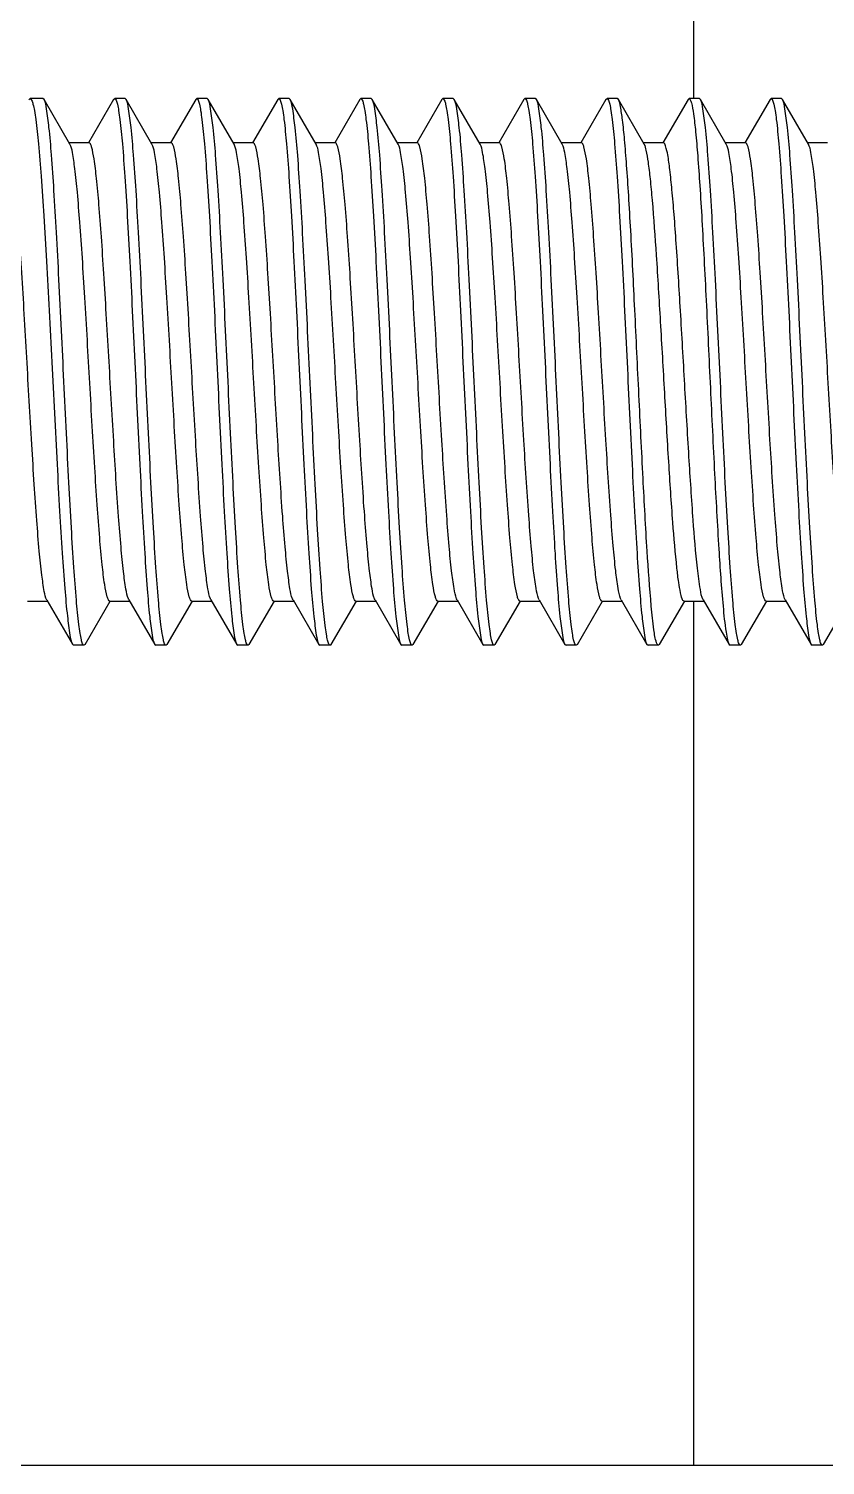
# Model space of a CAD drawing. Extents: x 1382187 to 1725648, y 860327 to 1571294.
# Drawn here: x 1509470.2 to 1509599.8, y 1228058.5 to 1228292.4 of the extents above; entities that cross this region are included whole.
import ezdxf

# ---------------------------------------------------------------- set-up
doc = ezdxf.new("R2010")
doc.units = 0
doc.header["$LTSCALE"] = 1000
doc.header["$MEASUREMENT"] = 0

msp = doc.modelspace()

# ---------------------------------------------------------------- linework, layer by layer
at = {"linetype": 'Continuous'}
for p, q in [((1509578.39, 1228280.99), (1509578.39, 1228414.45)), ((1509470.2, 1228280.8), (1509470.41, 1228280.99)), ((1509472.51, 1228280.99), (1509470.41, 1228280.99)), ((1509472.51, 1228280.99), (1509470.41, 1228280.99)), ((1509470.41, 1228280.99), (1509470.44, 1228280.98)), ((1509472.68, 1228280.84), (1509472.51, 1228280.99)), ((1509476.89, 1228273.6), (1509472.68, 1228280.84)), ((1509484.01, 1228280.84), (1509479.92, 1228273.78)), ((1509484.01, 1228280.84), (1509484.18, 1228280.99)), ((1509485.86, 1228280.99), (1509484.18, 1228280.99)), ((1509485.86, 1228280.99), (1509484.18, 1228280.99)), ((1509484.18, 1228280.99), (1509484.21, 1228280.98)), ((1509486.03, 1228280.84), (1509485.86, 1228280.99)), ((1509490.24, 1228273.6), (1509486.03, 1228280.84)), ((1509497.35, 1228280.84), (1509493.26, 1228273.78)), ((1509497.35, 1228280.84), (1509497.53, 1228280.99)), ((1509499.2, 1228280.99), (1509497.53, 1228280.99)), ((1509499.2, 1228280.99), (1509497.53, 1228280.99)), ((1509497.53, 1228280.99), (1509497.55, 1228280.98)), ((1509499.38, 1228280.84), (1509499.2, 1228280.99)), ((1509503.59, 1228273.6), (1509499.38, 1228280.84)), ((1509510.7, 1228280.84), (1509506.61, 1228273.78)), ((1509510.7, 1228280.84), (1509510.88, 1228280.99)), ((1509512.55, 1228280.99), (1509510.88, 1228280.99)), ((1509512.55, 1228280.99), (1509510.88, 1228280.99)), ((1509510.88, 1228280.99), (1509510.9, 1228280.98)), ((1509512.72, 1228280.84), (1509512.55, 1228280.99)), ((1509516.93, 1228273.6), (1509512.72, 1228280.84)), ((1509524.05, 1228280.84), (1509519.96, 1228273.78)), ((1509524.05, 1228280.84), (1509524.22, 1228280.99)), ((1509525.89, 1228280.99), (1509524.22, 1228280.99)), ((1509525.89, 1228280.99), (1509524.22, 1228280.99)), ((1509524.22, 1228280.99), (1509524.25, 1228280.98)), ((1509526.07, 1228280.84), (1509525.89, 1228280.99)), ((1509530.28, 1228273.6), (1509526.07, 1228280.84)), ((1509537.39, 1228280.84), (1509533.3, 1228273.78)), ((1509537.39, 1228280.84), (1509537.57, 1228280.99)), ((1509539.24, 1228280.99), (1509537.57, 1228280.99)), ((1509539.24, 1228280.99), (1509537.57, 1228280.99)), ((1509537.57, 1228280.99), (1509537.59, 1228280.98)), ((1509539.41, 1228280.84), (1509539.24, 1228280.99)), ((1509543.63, 1228273.6), (1509539.41, 1228280.84)), ((1509550.74, 1228280.84), (1509546.65, 1228273.78)), ((1509550.74, 1228280.84), (1509550.91, 1228280.99)), ((1509552.59, 1228280.99), (1509550.91, 1228280.99)), ((1509552.59, 1228280.99), (1509550.91, 1228280.99)), ((1509550.91, 1228280.99), (1509550.94, 1228280.98)), ((1509552.76, 1228280.84), (1509552.59, 1228280.99)), ((1509556.97, 1228273.6), (1509552.76, 1228280.84)), ((1509564.09, 1228280.84), (1509560, 1228273.78)), ((1509564.09, 1228280.84), (1509564.26, 1228280.99)), ((1509565.93, 1228280.99), (1509564.26, 1228280.99)), ((1509565.93, 1228280.99), (1509564.26, 1228280.99)), ((1509564.26, 1228280.99), (1509564.29, 1228280.98)), ((1509566.11, 1228280.84), (1509565.93, 1228280.99)), ((1509570.32, 1228273.6), (1509566.11, 1228280.84)), ((1509577.43, 1228280.84), (1509573.34, 1228273.78)), ((1509577.43, 1228280.84), (1509577.61, 1228280.99)), ((1509579.28, 1228280.99), (1509577.61, 1228280.99)), ((1509579.28, 1228280.99), (1509577.61, 1228280.99)), ((1509577.61, 1228280.99), (1509577.63, 1228280.98)), ((1509579.45, 1228280.84), (1509579.28, 1228280.99)), ((1509583.66, 1228273.6), (1509579.45, 1228280.84)), ((1509590.78, 1228280.84), (1509586.69, 1228273.78)), ((1509590.78, 1228280.84), (1509590.95, 1228280.99)), ((1509592.63, 1228280.99), (1509590.95, 1228280.99)), ((1509592.63, 1228280.99), (1509590.95, 1228280.99)), ((1509590.95, 1228280.99), (1509590.98, 1228280.98)), ((1509592.8, 1228280.84), (1509592.63, 1228280.99)), ((1509597.01, 1228273.6), (1509592.8, 1228280.84)), ((1509480.02, 1228273.78), (1509476.79, 1228273.78)), ((1509493.37, 1228273.78), (1509490.14, 1228273.78)), ((1509506.72, 1228273.78), (1509503.48, 1228273.78)), ((1509520.06, 1228273.78), (1509516.83, 1228273.78)), ((1509533.41, 1228273.78), (1509530.18, 1228273.78)), ((1509546.75, 1228273.78), (1509543.52, 1228273.78)), ((1509560.1, 1228273.78), (1509556.87, 1228273.78)), ((1509573.45, 1228273.78), (1509570.21, 1228273.78)), ((1509586.79, 1228273.78), (1509583.56, 1228273.78)), ((1509600.14, 1228273.78), (1509596.91, 1228273.78)), ((1509470.01, 1228199.2), (1509473.24, 1228199.2)), ((1509473.14, 1228199.38), (1509477.32, 1228192.17)), ((1509479.36, 1228192.16), (1509483.46, 1228199.22)), ((1509483.36, 1228199.22), (1509486.59, 1228199.22)), ((1509486.49, 1228199.4), (1509486.41, 1228199.57)), ((1509486.49, 1228199.4), (1509490.68, 1228192.16)), ((1509492.7, 1228192.16), (1509496.81, 1228199.22)), ((1509496.71, 1228199.22), (1509499.94, 1228199.22)), ((1509499.83, 1228199.4), (1509499.75, 1228199.58)), ((1509499.83, 1228199.4), (1509504.03, 1228192.16)), ((1509506.05, 1228192.16), (1509510.16, 1228199.22)), ((1509510.05, 1228199.22), (1509513.28, 1228199.22)), ((1509513.18, 1228199.4), (1509513.09, 1228199.58)), ((1509513.18, 1228199.4), (1509517.37, 1228192.16)), ((1509519.4, 1228192.16), (1509523.5, 1228199.22)), ((1509523.4, 1228199.22), (1509526.63, 1228199.22)), ((1509526.53, 1228199.4), (1509526.43, 1228199.59)), ((1509526.53, 1228199.4), (1509530.72, 1228192.16)), ((1509532.74, 1228192.16), (1509536.85, 1228199.22)), ((1509536.74, 1228199.22), (1509539.98, 1228199.22)), ((1509539.87, 1228199.4), (1509539.78, 1228199.6)), ((1509539.87, 1228199.4), (1509544.07, 1228192.16)), ((1509546.09, 1228192.16), (1509550.19, 1228199.22)), ((1509550.09, 1228199.22), (1509553.32, 1228199.22)), ((1509553.22, 1228199.4), (1509553.12, 1228199.61)), ((1509553.22, 1228199.4), (1509557.41, 1228192.16)), ((1509559.43, 1228192.16), (1509563.54, 1228199.22)), ((1509563.44, 1228199.22), (1509566.67, 1228199.22)), ((1509566.56, 1228199.4), (1509566.46, 1228199.62)), ((1509566.56, 1228199.4), (1509570.76, 1228192.16)), ((1509572.78, 1228192.16), (1509576.89, 1228199.22)), ((1509576.78, 1228199.22), (1509580.02, 1228199.22)), ((1509578.39, 1228058.55), (1509578.39, 1228199.22)), ((1509579.91, 1228199.4), (1509584.11, 1228192.16)), ((1509586.13, 1228192.16), (1509590.23, 1228199.22)), ((1509590.13, 1228199.22), (1509593.36, 1228199.22)), ((1509593.26, 1228199.4), (1509593.15, 1228199.64)), ((1509593.26, 1228199.4), (1509597.45, 1228192.16)), ((1509599.47, 1228192.16), (1509603.58, 1228199.22)), ((1509477.32, 1228192.17), (1509477.5, 1228192.01)), ((1509479.18, 1228192.01), (1509477.5, 1228192.01)), ((1509479.18, 1228192.01), (1509477.5, 1228192.01)), ((1509479.18, 1228192.01), (1509479.16, 1228192.01)), ((1509479.36, 1228192.16), (1509479.18, 1228192.01)), ((1509490.68, 1228192.16), (1509490.86, 1228192.01)), ((1509492.53, 1228192.01), (1509490.86, 1228192.01)), ((1509492.53, 1228192.01), (1509490.86, 1228192.01)), ((1509492.53, 1228192.01), (1509492.5, 1228192.01)), ((1509492.7, 1228192.16), (1509492.53, 1228192.01)), ((1509504.03, 1228192.16), (1509504.2, 1228192.01)), ((1509505.87, 1228192.01), (1509504.2, 1228192.01)), ((1509505.87, 1228192.01), (1509504.2, 1228192.01)), ((1509505.87, 1228192.01), (1509505.85, 1228192.01)), ((1509506.05, 1228192.16), (1509505.87, 1228192.01)), ((1509517.37, 1228192.16), (1509517.55, 1228192.01)), ((1509519.22, 1228192.01), (1509517.55, 1228192.01)), ((1509519.22, 1228192.01), (1509517.55, 1228192.01)), ((1509519.4, 1228192.16), (1509519.34, 1228192.08)), ((1509530.72, 1228192.16), (1509530.9, 1228192.01)), ((1509532.57, 1228192.01), (1509530.9, 1228192.01)), ((1509532.57, 1228192.01), (1509530.9, 1228192.01)), ((1509532.57, 1228192.01), (1509532.54, 1228192.01)), ((1509532.74, 1228192.16), (1509532.57, 1228192.01)), ((1509544.07, 1228192.16), (1509544.24, 1228192.01)), ((1509545.91, 1228192.01), (1509544.24, 1228192.01)), ((1509545.91, 1228192.01), (1509544.24, 1228192.01)), ((1509545.91, 1228192.01), (1509545.89, 1228192.01)), ((1509546.09, 1228192.16), (1509545.91, 1228192.01)), ((1509557.41, 1228192.16), (1509557.59, 1228192.01)), ((1509559.26, 1228192.01), (1509557.59, 1228192.01)), ((1509559.26, 1228192.01), (1509557.59, 1228192.01)), ((1509559.26, 1228192.01), (1509559.24, 1228192.01)), ((1509559.43, 1228192.16), (1509559.26, 1228192.01)), ((1509570.76, 1228192.16), (1509570.93, 1228192.01)), ((1509572.61, 1228192.01), (1509570.93, 1228192.01)), ((1509572.61, 1228192.01), (1509570.93, 1228192.01)), ((1509572.78, 1228192.16), (1509572.61, 1228192.01)), ((1509584.11, 1228192.16), (1509584.28, 1228192.01)), ((1509585.95, 1228192.01), (1509584.28, 1228192.01)), ((1509585.95, 1228192.01), (1509584.28, 1228192.01)), ((1509585.95, 1228192.01), (1509585.93, 1228192.01)), ((1509586.13, 1228192.16), (1509585.95, 1228192.01)), ((1509597.45, 1228192.16), (1509597.63, 1228192.01)), ((1509599.3, 1228192.01), (1509597.63, 1228192.01)), ((1509599.3, 1228192.01), (1509597.63, 1228192.01)), ((1509599.3, 1228192.01), (1509599.27, 1228192.01)), ((1509599.47, 1228192.16), (1509599.3, 1228192.01)), ((1506264.95, 1228058.55), (1509620.75, 1228058.55))]:
    msp.add_line(p, q, dxfattribs=at)
for points, knots in [([(1509470.44, 1228280.98), (1509470.55, 1228280.96), (1509470.74, 1228280.61), (1509470.93, 1228279.98), (1509471.14, 1228278.91), (1509471.46, 1228276.78), (1509471.83, 1228273.2), (1509472.25, 1228267.97), (1509472.68, 1228261.59), (1509473.1, 1228254.31), (1509473.53, 1228246.38), (1509474.09, 1228235.37), (1509474.63, 1228224.48), (1509475.2, 1228214.1), (1509475.61, 1228207.35), (1509476.03, 1228201.66), (1509476.39, 1228197.19), (1509476.83, 1228194.2), (1509477.05, 1228192.62), (1509477.32, 1228192.17)], [0, 0, 0, 0, 0.003757, 0.011459, 0.023431, 0.039645, 0.084295, 0.143914, 0.216389, 0.299127, 0.389148, 0.483213, 0.6699, 0.755792, 0.832518, 0.897325, 0.947898, 0.982465, 1, 1, 1, 1]), ([(1509479.16, 1228192.01), (1509479.05, 1228192.04), (1509478.89, 1228192.4), (1509478.72, 1228193.02), (1509478.52, 1228194.09), (1509478.23, 1228196.23), (1509477.89, 1228199.8), (1509477.5, 1228205.05), (1509477.11, 1228211.43), (1509476.71, 1228218.72), (1509476.32, 1228226.65), (1509475.79, 1228237.68), (1509475.27, 1228248.57), (1509474.73, 1228258.95), (1509474.34, 1228265.7), (1509473.94, 1228271.39), (1509473.58, 1228275.84), (1509473.16, 1228278.82), (1509472.94, 1228280.39), (1509472.68, 1228280.84)], [0, 0, 0, 0, 0.003606, 0.011247, 0.023193, 0.039402, 0.084085, 0.143775, 0.216346, 0.299193, 0.389328, 0.483499, 0.670339, 0.756262, 0.83298, 0.897737, 0.948216, 0.982646, 1, 1, 1, 1]), ([(1509484.21, 1228280.98), (1509484.31, 1228280.96), (1509484.48, 1228280.6), (1509484.65, 1228279.98), (1509484.85, 1228278.91), (1509485.14, 1228276.77), (1509485.48, 1228273.19), (1509485.86, 1228267.95), (1509486.26, 1228261.57), (1509486.65, 1228254.28), (1509487.05, 1228246.35), (1509487.58, 1228235.33), (1509488.09, 1228224.43), (1509488.64, 1228214.06), (1509489.03, 1228207.3), (1509489.43, 1228201.62), (1509489.78, 1228197.16), (1509490.2, 1228194.19), (1509490.42, 1228192.61), (1509490.68, 1228192.16)], [0, 0, 0, 0, 0.003609, 0.011254, 0.023202, 0.039414, 0.084098, 0.143785, 0.216347, 0.299182, 0.389307, 0.483468, 0.670283, 0.756201, 0.832921, 0.897684, 0.948173, 0.982621, 1, 1, 1, 1]), ([(1509492.5, 1228192.01), (1509492.4, 1228192.04), (1509492.23, 1228192.4), (1509492.06, 1228193.02), (1509491.87, 1228194.09), (1509491.58, 1228196.23), (1509491.24, 1228199.81), (1509490.85, 1228205.05), (1509490.46, 1228211.43), (1509490.06, 1228218.72), (1509489.66, 1228226.65), (1509489.13, 1228237.68), (1509488.62, 1228248.57), (1509488.07, 1228258.95), (1509487.68, 1228265.7), (1509487.28, 1228271.39), (1509486.93, 1228275.84), (1509486.51, 1228278.82), (1509486.29, 1228280.39), (1509486.03, 1228280.84)], [0, 0, 0, 0, 0.003606, 0.011248, 0.023196, 0.039406, 0.08409, 0.14378, 0.216353, 0.299202, 0.389339, 0.483509, 0.670349, 0.756274, 0.832992, 0.897745, 0.94822, 0.982647, 1, 1, 1, 1]), ([(1509497.55, 1228280.98), (1509497.66, 1228280.96), (1509497.82, 1228280.6), (1509498, 1228279.98), (1509498.19, 1228278.91), (1509498.48, 1228276.77), (1509498.82, 1228273.19), (1509499.21, 1228267.95), (1509499.6, 1228261.57), (1509500, 1228254.28), (1509500.4, 1228246.35), (1509500.92, 1228235.33), (1509501.44, 1228224.43), (1509501.98, 1228214.06), (1509502.37, 1228207.3), (1509502.77, 1228201.62), (1509503.13, 1228197.16), (1509503.55, 1228194.19), (1509503.77, 1228192.61), (1509504.03, 1228192.16)], [0, 0, 0, 0, 0.00361, 0.011255, 0.023203, 0.039413, 0.084095, 0.143779, 0.21634, 0.299177, 0.389304, 0.483466, 0.67028, 0.7562, 0.832922, 0.897683, 0.948172, 0.982621, 1, 1, 1, 1]), ([(1509505.85, 1228192.01), (1509505.75, 1228192.04), (1509505.58, 1228192.4), (1509505.41, 1228193.02), (1509505.21, 1228194.09), (1509504.92, 1228196.23), (1509504.58, 1228199.81), (1509504.19, 1228205.05), (1509503.8, 1228211.43), (1509503.41, 1228218.72), (1509503.01, 1228226.66), (1509502.48, 1228237.68), (1509501.97, 1228248.57), (1509501.42, 1228258.95), (1509501.03, 1228265.7), (1509500.63, 1228271.39), (1509500.28, 1228275.84), (1509499.85, 1228278.82), (1509499.64, 1228280.39), (1509499.38, 1228280.84)], [0, 0, 0, 0, 0.003608, 0.011252, 0.023201, 0.039413, 0.084102, 0.143795, 0.216368, 0.299214, 0.389348, 0.483518, 0.670348, 0.756266, 0.832983, 0.897738, 0.948215, 0.982646, 1, 1, 1, 1]), ([(1509510.9, 1228280.98), (1509511.01, 1228280.96), (1509511.17, 1228280.6), (1509511.34, 1228279.98), (1509511.54, 1228278.9), (1509511.83, 1228276.77), (1509512.17, 1228273.19), (1509512.56, 1228267.95), (1509512.95, 1228261.56), (1509513.35, 1228254.28), (1509513.74, 1228246.34), (1509514.27, 1228235.33), (1509514.79, 1228224.43), (1509515.33, 1228214.06), (1509515.72, 1228207.3), (1509516.12, 1228201.62), (1509516.47, 1228197.16), (1509516.9, 1228194.19), (1509517.12, 1228192.61), (1509517.37, 1228192.16)], [0, 0, 0, 0, 0.003613, 0.011263, 0.023216, 0.039432, 0.084123, 0.143814, 0.216379, 0.299214, 0.389334, 0.48349, 0.670297, 0.756209, 0.832924, 0.897683, 0.948172, 0.982621, 1, 1, 1, 1]), ([(1509519.22, 1228192.01), (1509519.13, 1228192.01), (1509518.93, 1228192.35), (1509518.78, 1228192.93), (1509518.58, 1228193.96), (1509518.29, 1228196.05), (1509517.95, 1228199.59), (1509517.56, 1228204.79), (1509517.16, 1228211.15), (1509516.77, 1228218.44), (1509516.37, 1228226.38), (1509515.97, 1228234.69), (1509515.57, 1228243.07), (1509515.17, 1228251.21), (1509514.77, 1228258.81), (1509514.38, 1228265.6), (1509513.98, 1228271.33), (1509513.63, 1228275.81), (1509513.2, 1228278.8), (1509512.98, 1228280.39), (1509512.72, 1228280.84)], [0, 0, 0, 0, 0.00322, 0.0104, 0.021911, 0.037724, 0.081755, 0.140992, 0.213311, 0.2961, 0.386351, 0.480779, 0.575948, 0.668406, 0.754791, 0.831959, 0.897113, 0.947909, 0.982553, 1, 1, 1, 1]), ([(1509524.25, 1228280.98), (1509524.35, 1228280.96), (1509524.52, 1228280.6), (1509524.69, 1228279.98), (1509524.88, 1228278.9), (1509525.17, 1228276.77), (1509525.52, 1228273.19), (1509525.9, 1228267.95), (1509526.3, 1228261.57), (1509526.69, 1228254.28), (1509527.09, 1228246.35), (1509527.62, 1228235.33), (1509528.13, 1228224.43), (1509528.68, 1228214.06), (1509529.07, 1228207.3), (1509529.47, 1228201.62), (1509529.82, 1228197.16), (1509530.24, 1228194.19), (1509530.46, 1228192.61), (1509530.72, 1228192.16)], [0, 0, 0, 0, 0.003611, 0.011258, 0.023208, 0.03942, 0.084105, 0.14379, 0.216353, 0.299191, 0.389315, 0.483472, 0.67029, 0.756211, 0.83293, 0.897689, 0.948176, 0.982622, 1, 1, 1, 1]), ([(1509532.54, 1228192.01), (1509532.44, 1228192.04), (1509532.27, 1228192.4), (1509532.1, 1228193.02), (1509531.91, 1228194.09), (1509531.62, 1228196.22), (1509531.27, 1228199.8), (1509530.89, 1228205.05), (1509530.49, 1228211.43), (1509530.1, 1228218.72), (1509529.7, 1228226.65), (1509529.17, 1228237.68), (1509528.66, 1228248.57), (1509528.11, 1228258.95), (1509527.72, 1228265.7), (1509527.32, 1228271.39), (1509526.97, 1228275.84), (1509526.55, 1228278.82), (1509526.33, 1228280.39), (1509526.07, 1228280.84)], [0, 0, 0, 0, 0.003604, 0.011244, 0.023189, 0.039398, 0.084082, 0.143773, 0.216343, 0.29919, 0.389329, 0.483504, 0.67034, 0.756264, 0.832985, 0.897741, 0.948217, 0.982646, 1, 1, 1, 1]), ([(1509537.59, 1228280.98), (1509537.7, 1228280.96), (1509537.86, 1228280.6), (1509538.04, 1228279.98), (1509538.23, 1228278.9), (1509538.52, 1228276.77), (1509538.86, 1228273.19), (1509539.25, 1228267.95), (1509539.64, 1228261.57), (1509540.04, 1228254.28), (1509540.43, 1228246.35), (1509540.96, 1228235.33), (1509541.48, 1228224.43), (1509542.02, 1228214.06), (1509542.41, 1228207.3), (1509542.81, 1228201.62), (1509543.17, 1228197.16), (1509543.59, 1228194.19), (1509543.81, 1228192.61), (1509544.07, 1228192.16)], [0, 0, 0, 0, 0.003611, 0.011257, 0.023207, 0.039418, 0.084101, 0.143787, 0.21635, 0.299186, 0.389306, 0.483464, 0.670281, 0.756199, 0.832917, 0.89768, 0.948171, 0.982621, 1, 1, 1, 1]), ([(1509545.89, 1228192.01), (1509545.78, 1228192.04), (1509545.62, 1228192.4), (1509545.45, 1228193.02), (1509545.25, 1228194.09), (1509544.96, 1228196.23), (1509544.62, 1228199.8), (1509544.23, 1228205.05), (1509543.84, 1228211.43), (1509543.44, 1228218.72), (1509543.05, 1228226.65), (1509542.52, 1228237.68), (1509542, 1228248.57), (1509541.46, 1228258.95), (1509541.07, 1228265.7), (1509540.67, 1228271.39), (1509540.32, 1228275.84), (1509539.89, 1228278.82), (1509539.67, 1228280.39), (1509539.41, 1228280.84)], [0, 0, 0, 0, 0.003605, 0.011246, 0.023191, 0.0394, 0.084084, 0.143776, 0.216347, 0.299194, 0.38933, 0.483503, 0.670342, 0.756264, 0.832983, 0.89774, 0.948218, 0.982647, 1, 1, 1, 1]), ([(1509550.94, 1228280.98), (1509551.04, 1228280.96), (1509551.21, 1228280.6), (1509551.38, 1228279.98), (1509551.58, 1228278.91), (1509551.87, 1228276.77), (1509552.21, 1228273.19), (1509552.6, 1228267.95), (1509552.99, 1228261.57), (1509553.38, 1228254.28), (1509553.78, 1228246.35), (1509554.31, 1228235.33), (1509554.82, 1228224.43), (1509555.37, 1228214.06), (1509555.76, 1228207.3), (1509556.16, 1228201.62), (1509556.51, 1228197.16), (1509556.94, 1228194.19), (1509557.15, 1228192.61), (1509557.41, 1228192.16)], [0, 0, 0, 0, 0.00361, 0.011256, 0.023205, 0.039417, 0.084101, 0.143788, 0.216352, 0.299186, 0.389308, 0.483468, 0.670285, 0.756201, 0.83292, 0.897682, 0.948173, 0.982622, 1, 1, 1, 1]), ([(1509559.24, 1228192.01), (1509559.13, 1228192.04), (1509558.96, 1228192.4), (1509558.79, 1228193.02), (1509558.6, 1228194.09), (1509558.31, 1228196.23), (1509557.97, 1228199.8), (1509557.58, 1228205.05), (1509557.19, 1228211.43), (1509556.79, 1228218.72), (1509556.39, 1228226.65), (1509555.87, 1228237.68), (1509555.35, 1228248.57), (1509554.81, 1228258.95), (1509554.42, 1228265.7), (1509554.01, 1228271.39), (1509553.66, 1228275.84), (1509553.24, 1228278.82), (1509553.02, 1228280.39), (1509552.76, 1228280.84)], [0, 0, 0, 0, 0.003606, 0.011247, 0.023193, 0.039402, 0.084085, 0.143775, 0.216347, 0.299194, 0.389328, 0.483499, 0.670339, 0.756262, 0.83298, 0.897737, 0.948216, 0.982646, 1, 1, 1, 1]), ([(1509564.29, 1228280.98), (1509564.39, 1228280.96), (1509564.56, 1228280.6), (1509564.73, 1228279.98), (1509564.92, 1228278.91), (1509565.21, 1228276.77), (1509565.55, 1228273.19), (1509565.94, 1228267.95), (1509566.33, 1228261.57), (1509566.73, 1228254.28), (1509567.13, 1228246.35), (1509567.65, 1228235.33), (1509568.17, 1228224.43), (1509568.71, 1228214.06), (1509569.1, 1228207.3), (1509569.51, 1228201.62), (1509569.86, 1228197.16), (1509570.28, 1228194.19), (1509570.5, 1228192.61), (1509570.76, 1228192.16)], [0, 0, 0, 0, 0.003609, 0.011254, 0.023202, 0.039413, 0.084098, 0.143785, 0.216347, 0.299181, 0.389307, 0.483468, 0.670283, 0.7562, 0.832921, 0.897683, 0.948173, 0.982621, 1, 1, 1, 1]), ([(1509571.46, 1228198.38), (1509571.18, 1228201.36), (1509570.7, 1228208.3), (1509570.08, 1228219.75), (1509569.44, 1228232.84), (1509568.8, 1228246.29), (1509568.26, 1228257.13), (1509567.8, 1228264.98), (1509567.48, 1228269.91), (1509567.15, 1228274.01), (1509566.84, 1228277.21), (1509566.51, 1228279.36), (1509566.3, 1228280.5), (1509566.11, 1228280.84)], [0, 0, 0, 0, 0.108797, 0.252163, 0.416078, 0.584483, 0.740878, 0.809691, 0.869935, 0.920138, 0.959081, 0.985857, 1, 1, 1, 1]), ([(1509577.63, 1228280.98), (1509577.71, 1228280.96), (1509577.86, 1228280.71), (1509578.11, 1228279.92), (1509578.39, 1228278.14), (1509578.71, 1228275.28), (1509579.04, 1228271.37), (1509579.38, 1228266.57), (1509579.71, 1228260.98), (1509580.05, 1228254.75), (1509580.51, 1228245.65), (1509581.06, 1228233.98), (1509581.71, 1228220.48), (1509582.36, 1228208.64), (1509582.84, 1228201.46), (1509583.13, 1228198.38)], [0, 0, 0, 0, 0.003066, 0.009179, 0.031386, 0.066684, 0.114239, 0.172843, 0.240983, 0.316896, 0.398604, 0.570787, 0.739704, 0.887881, 1, 1, 1, 1]), ([(1509585.93, 1228192.01), (1509585.82, 1228192.04), (1509585.66, 1228192.4), (1509585.49, 1228193.02), (1509585.29, 1228194.09), (1509585, 1228196.23), (1509584.66, 1228199.81), (1509584.27, 1228205.05), (1509583.88, 1228211.43), (1509583.48, 1228218.72), (1509583.09, 1228226.66), (1509582.56, 1228237.68), (1509582.04, 1228248.57), (1509581.5, 1228258.95), (1509581.11, 1228265.7), (1509580.71, 1228271.39), (1509580.35, 1228275.84), (1509579.93, 1228278.82), (1509579.71, 1228280.39), (1509579.45, 1228280.84)], [0, 0, 0, 0, 0.003608, 0.011253, 0.023202, 0.039415, 0.084106, 0.143801, 0.216374, 0.299221, 0.389354, 0.483524, 0.670354, 0.756271, 0.832987, 0.89774, 0.948216, 0.982646, 1, 1, 1, 1]), ([(1509590.98, 1228280.98), (1509591.08, 1228280.96), (1509591.25, 1228280.6), (1509591.42, 1228279.98), (1509591.62, 1228278.9), (1509591.91, 1228276.77), (1509592.25, 1228273.19), (1509592.63, 1228267.95), (1509593.03, 1228261.56), (1509593.42, 1228254.28), (1509593.82, 1228246.35), (1509594.35, 1228235.33), (1509594.86, 1228224.43), (1509595.41, 1228214.06), (1509595.8, 1228207.3), (1509596.2, 1228201.62), (1509596.55, 1228197.16), (1509596.97, 1228194.19), (1509597.19, 1228192.61), (1509597.45, 1228192.16)], [0, 0, 0, 0, 0.003613, 0.011262, 0.023215, 0.039429, 0.084119, 0.143808, 0.216372, 0.299207, 0.389327, 0.483483, 0.670291, 0.756204, 0.832921, 0.897681, 0.948171, 0.982621, 1, 1, 1, 1]), ([(1509599.27, 1228192.01), (1509599.17, 1228192.04), (1509599, 1228192.4), (1509598.83, 1228193.02), (1509598.64, 1228194.09), (1509598.35, 1228196.22), (1509598.01, 1228199.8), (1509597.62, 1228205.05), (1509597.22, 1228211.43), (1509596.83, 1228218.72), (1509596.43, 1228226.65), (1509595.9, 1228237.68), (1509595.39, 1228248.57), (1509594.84, 1228258.95), (1509594.45, 1228265.7), (1509594.05, 1228271.39), (1509593.7, 1228275.84), (1509593.28, 1228278.82), (1509593.06, 1228280.39), (1509592.8, 1228280.84)], [0, 0, 0, 0, 0.003604, 0.011244, 0.023189, 0.039397, 0.084077, 0.143765, 0.216335, 0.299184, 0.389325, 0.4835, 0.670337, 0.756263, 0.832984, 0.89774, 0.948216, 0.982646, 1, 1, 1, 1]), ([(1509473.14, 1228199.38), (1509472.9, 1228199.79), (1509472.65, 1228201.2), (1509472.24, 1228203.84), (1509471.87, 1228207.71), (1509471.47, 1228212.62), (1509471.08, 1228218.41), (1509470.53, 1228227.25), (1509470.01, 1228236.5), (1509469.48, 1228245.81), (1509469.09, 1228252.47), (1509468.69, 1228258.57), (1509468.3, 1228263.88), (1509467.91, 1228268.23), (1509467.55, 1228271.42), (1509467.2, 1228273.4), (1509466.94, 1228274.26), (1509466.74, 1228274.52), (1509466.65, 1228274.52)], [0, 0, 0, 0, 0.019043, 0.055063, 0.107001, 0.173025, 0.250754, 0.337372, 0.524516, 0.618282, 0.707667, 0.789473, 0.860794, 0.919118, 0.962435, 0.989361, 0.996538, 1, 1, 1, 1]), ([(1509483.36, 1228199.22), (1509483.27, 1228199.22), (1509483.08, 1228199.48), (1509482.81, 1228200.34), (1509482.46, 1228202.31), (1509482.09, 1228205.49), (1509481.7, 1228209.82), (1509481.31, 1228215.11), (1509480.92, 1228221.16), (1509480.52, 1228227.77), (1509479.99, 1228236.99), (1509479.48, 1228246.13), (1509478.94, 1228254.86), (1509478.54, 1228260.57), (1509478.15, 1228265.4), (1509477.78, 1228269.21), (1509477.38, 1228271.81), (1509477.13, 1228273.19), (1509476.89, 1228273.6)], [0, 0, 0, 0, 0.003515, 0.010772, 0.037949, 0.081609, 0.140308, 0.211978, 0.294061, 0.383612, 0.477415, 0.664253, 0.750571, 0.827952, 0.893624, 0.945254, 0.981055, 1, 1, 1, 1]), ([(1509486.41, 1228199.57), (1509486.19, 1228200.07), (1509485.93, 1228201.57), (1509485.54, 1228204.37), (1509485.17, 1228208.32), (1509484.61, 1228215.39), (1509483.97, 1228225.75), (1509483.35, 1228236.74), (1509482.82, 1228245.83), (1509482.43, 1228252.32), (1509482.04, 1228258.26), (1509481.66, 1228263.43), (1509481.27, 1228267.66), (1509480.91, 1228270.77), (1509480.56, 1228272.69), (1509480.3, 1228273.53), (1509480.11, 1228273.78), (1509480.02, 1228273.78)], [0, 0, 0, 0, 0.022063, 0.06049, 0.11412, 0.18113, 0.345581, 0.531057, 0.623641, 0.711784, 0.792398, 0.862665, 0.920141, 0.962854, 0.989435, 0.996539, 1, 1, 1, 1]), ([(1509496.71, 1228199.22), (1509496.62, 1228199.22), (1509496.42, 1228199.48), (1509496.16, 1228200.34), (1509495.8, 1228202.31), (1509495.44, 1228205.49), (1509495.05, 1228209.82), (1509494.66, 1228215.11), (1509494.26, 1228221.16), (1509493.87, 1228227.77), (1509493.34, 1228236.99), (1509492.82, 1228246.13), (1509492.28, 1228254.86), (1509491.89, 1228260.57), (1509491.49, 1228265.4), (1509491.13, 1228269.21), (1509490.73, 1228271.81), (1509490.48, 1228273.19), (1509490.24, 1228273.6)], [0, 0, 0, 0, 0.003515, 0.010772, 0.037949, 0.081609, 0.140308, 0.211978, 0.294061, 0.383612, 0.477415, 0.664253, 0.750571, 0.827952, 0.893624, 0.945254, 0.981055, 1, 1, 1, 1]), ([(1509499.75, 1228199.58), (1509499.54, 1228200.09), (1509499.27, 1228201.59), (1509498.88, 1228204.4), (1509498.51, 1228208.35), (1509497.96, 1228215.43), (1509497.31, 1228225.78), (1509496.69, 1228236.77), (1509496.17, 1228245.86), (1509495.78, 1228252.35), (1509495.39, 1228258.28), (1509495, 1228263.44), (1509494.62, 1228267.67), (1509494.26, 1228270.77), (1509493.91, 1228272.69), (1509493.65, 1228273.53), (1509493.46, 1228273.78), (1509493.37, 1228273.78)], [0, 0, 0, 0, 0.022202, 0.060746, 0.114464, 0.181532, 0.346016, 0.531431, 0.623962, 0.712042, 0.792591, 0.862796, 0.920218, 0.962889, 0.989444, 0.996541, 1, 1, 1, 1]), ([(1509510.05, 1228199.22), (1509509.96, 1228199.22), (1509509.77, 1228199.48), (1509509.51, 1228200.34), (1509509.15, 1228202.31), (1509508.79, 1228205.49), (1509508.4, 1228209.82), (1509508.01, 1228215.11), (1509507.61, 1228221.16), (1509507.21, 1228227.77), (1509506.69, 1228236.99), (1509506.17, 1228246.13), (1509505.63, 1228254.86), (1509505.24, 1228260.57), (1509504.84, 1228265.4), (1509504.48, 1228269.21), (1509504.07, 1228271.81), (1509503.82, 1228273.19), (1509503.59, 1228273.6)], [0, 0, 0, 0, 0.003515, 0.010772, 0.037949, 0.081609, 0.140308, 0.211978, 0.294061, 0.383612, 0.477415, 0.664253, 0.750571, 0.827952, 0.893624, 0.945254, 0.981055, 1, 1, 1, 1]), ([(1509513.09, 1228199.58), (1509512.88, 1228200.1), (1509512.61, 1228201.61), (1509512.23, 1228204.43), (1509511.86, 1228208.39), (1509511.3, 1228215.46), (1509510.66, 1228225.82), (1509510.04, 1228236.8), (1509509.51, 1228245.89), (1509509.12, 1228252.37), (1509508.73, 1228258.29), (1509508.35, 1228263.45), (1509507.96, 1228267.68), (1509507.6, 1228270.78), (1509507.25, 1228272.69), (1509506.99, 1228273.53), (1509506.8, 1228273.78), (1509506.72, 1228273.78)], [0, 0, 0, 0, 0.022341, 0.061001, 0.114807, 0.181934, 0.346451, 0.531804, 0.624281, 0.7123, 0.792784, 0.862927, 0.920295, 0.962925, 0.989453, 0.996544, 1, 1, 1, 1]), ([(1509523.4, 1228199.22), (1509523.31, 1228199.22), (1509523.12, 1228199.48), (1509522.85, 1228200.34), (1509522.5, 1228202.31), (1509522.13, 1228205.49), (1509521.74, 1228209.83), (1509521.35, 1228215.11), (1509520.96, 1228221.16), (1509520.56, 1228227.77), (1509520.03, 1228236.99), (1509519.52, 1228246.13), (1509518.97, 1228254.86), (1509518.58, 1228260.57), (1509518.19, 1228265.4), (1509517.82, 1228269.22), (1509517.42, 1228271.81), (1509517.17, 1228273.19), (1509516.93, 1228273.6)], [0, 0, 0, 0, 0.003517, 0.010775, 0.037956, 0.081619, 0.140319, 0.211991, 0.294074, 0.383625, 0.477427, 0.664262, 0.750578, 0.827956, 0.893627, 0.945255, 0.981055, 1, 1, 1, 1]), ([(1509526.43, 1228199.59), (1509526.22, 1228200.11), (1509525.95, 1228201.63), (1509525.57, 1228204.46), (1509525.2, 1228208.42), (1509524.64, 1228215.5), (1509524, 1228225.85), (1509523.38, 1228236.84), (1509522.86, 1228245.92), (1509522.47, 1228252.39), (1509522.08, 1228258.31), (1509521.69, 1228263.46), (1509521.31, 1228267.68), (1509520.95, 1228270.78), (1509520.6, 1228272.69), (1509520.34, 1228273.53), (1509520.15, 1228273.78), (1509520.06, 1228273.78)], [0, 0, 0, 0, 0.02248, 0.061256, 0.11515, 0.182336, 0.346885, 0.532177, 0.624601, 0.712557, 0.792976, 0.863058, 0.920372, 0.96296, 0.989462, 0.996546, 1, 1, 1, 1]), ([(1509536.74, 1228199.22), (1509536.66, 1228199.22), (1509536.46, 1228199.48), (1509536.2, 1228200.34), (1509535.84, 1228202.31), (1509535.48, 1228205.49), (1509535.09, 1228209.82), (1509534.7, 1228215.11), (1509534.3, 1228221.16), (1509533.91, 1228227.77), (1509533.38, 1228236.99), (1509532.86, 1228246.13), (1509532.32, 1228254.86), (1509531.93, 1228260.57), (1509531.53, 1228265.4), (1509531.17, 1228269.21), (1509530.76, 1228271.81), (1509530.52, 1228273.19), (1509530.28, 1228273.6)], [0, 0, 0, 0, 0.003516, 0.010772, 0.037949, 0.081609, 0.140308, 0.211978, 0.294061, 0.383612, 0.477416, 0.664254, 0.750571, 0.827952, 0.893624, 0.945254, 0.981055, 1, 1, 1, 1]), ([(1509539.78, 1228199.6), (1509539.57, 1228200.13), (1509539.3, 1228201.65), (1509538.91, 1228204.48), (1509538.54, 1228208.45), (1509537.99, 1228215.54), (1509537.35, 1228225.89), (1509536.72, 1228236.87), (1509536.2, 1228245.94), (1509535.81, 1228252.41), (1509535.42, 1228258.33), (1509535.04, 1228263.47), (1509534.65, 1228267.69), (1509534.3, 1228270.78), (1509533.95, 1228272.69), (1509533.69, 1228273.53), (1509533.49, 1228273.78), (1509533.41, 1228273.78)], [0, 0, 0, 0, 0.022619, 0.06151, 0.115493, 0.182737, 0.347318, 0.53255, 0.624919, 0.712813, 0.793168, 0.863188, 0.920449, 0.962995, 0.989471, 0.996548, 1, 1, 1, 1]), ([(1509550.09, 1228199.22), (1509550, 1228199.22), (1509549.81, 1228199.48), (1509549.54, 1228200.34), (1509549.19, 1228202.31), (1509548.83, 1228205.49), (1509548.43, 1228209.82), (1509548.04, 1228215.11), (1509547.65, 1228221.16), (1509547.25, 1228227.77), (1509546.72, 1228236.99), (1509546.21, 1228246.13), (1509545.67, 1228254.86), (1509545.28, 1228260.57), (1509544.88, 1228265.4), (1509544.51, 1228269.21), (1509544.11, 1228271.81), (1509543.86, 1228273.19), (1509543.63, 1228273.6)], [0, 0, 0, 0, 0.003516, 0.010771, 0.037949, 0.081609, 0.140308, 0.211978, 0.294061, 0.383613, 0.477416, 0.664254, 0.750571, 0.827952, 0.893624, 0.945254, 0.981055, 1, 1, 1, 1]), ([(1509553.12, 1228199.61), (1509552.91, 1228200.14), (1509552.64, 1228201.67), (1509552.26, 1228204.51), (1509551.89, 1228208.49), (1509551.33, 1228215.57), (1509550.69, 1228225.93), (1509550.07, 1228236.9), (1509549.55, 1228245.97), (1509549.16, 1228252.43), (1509548.77, 1228258.34), (1509548.38, 1228263.48), (1509548, 1228267.7), (1509547.64, 1228270.79), (1509547.29, 1228272.69), (1509547.03, 1228273.53), (1509546.84, 1228273.78), (1509546.75, 1228273.78)], [0, 0, 0, 0, 0.022758, 0.061765, 0.115835, 0.183137, 0.34775, 0.532922, 0.625237, 0.713069, 0.79336, 0.863318, 0.920525, 0.96303, 0.98948, 0.99655, 1, 1, 1, 1]), ([(1509563.44, 1228199.22), (1509563.35, 1228199.22), (1509563.15, 1228199.48), (1509562.89, 1228200.34), (1509562.54, 1228202.31), (1509562.17, 1228205.49), (1509561.78, 1228209.82), (1509561.39, 1228215.11), (1509561, 1228221.16), (1509560.6, 1228227.77), (1509560.07, 1228236.99), (1509559.56, 1228246.13), (1509559.01, 1228254.86), (1509558.62, 1228260.57), (1509558.23, 1228265.4), (1509557.86, 1228269.21), (1509557.46, 1228271.81), (1509557.21, 1228273.19), (1509556.97, 1228273.6)], [0, 0, 0, 0, 0.003516, 0.010771, 0.037949, 0.081609, 0.140308, 0.211978, 0.294061, 0.383613, 0.477416, 0.664254, 0.750571, 0.827952, 0.893624, 0.945254, 0.981055, 1, 1, 1, 1]), ([(1509566.46, 1228199.62), (1509566.25, 1228200.15), (1509565.98, 1228201.68), (1509565.6, 1228204.54), (1509565.23, 1228208.52), (1509564.67, 1228215.61), (1509564.03, 1228225.96), (1509563.41, 1228236.93), (1509562.89, 1228246), (1509562.5, 1228252.46), (1509562.11, 1228258.36), (1509561.73, 1228263.49), (1509561.34, 1228267.7), (1509560.99, 1228270.79), (1509560.64, 1228272.7), (1509560.38, 1228273.53), (1509560.19, 1228273.78), (1509560.1, 1228273.78)], [0, 0, 0, 0, 0.022896, 0.062019, 0.116177, 0.183537, 0.348182, 0.533293, 0.625555, 0.713325, 0.793551, 0.863448, 0.920602, 0.963066, 0.989489, 0.996553, 1, 1, 1, 1]), ([(1509575.63, 1228204.55), (1509575.36, 1228207.03), (1509574.89, 1228212.8), (1509574.26, 1228222.32), (1509573.63, 1228233.22), (1509573, 1228244.43), (1509572.37, 1228254.88), (1509571.82, 1228262.63), (1509571.35, 1228267.69), (1509571.04, 1228270.41), (1509570.72, 1228272.29), (1509570.5, 1228273.29), (1509570.32, 1228273.6)], [0, 0, 0, 0, 0.108102, 0.250375, 0.413121, 0.580603, 0.736627, 0.866121, 0.916895, 0.956659, 0.984511, 1, 1, 1, 1]), ([(1509578.97, 1228204.55), (1509578.68, 1228207.15), (1509578.19, 1228213.2), (1509577.55, 1228223.17), (1509576.89, 1228234.55), (1509576.24, 1228246.12), (1509575.67, 1228255.35), (1509575.2, 1228261.91), (1509574.86, 1228265.93), (1509574.53, 1228269.12), (1509574.2, 1228271.61), (1509573.92, 1228272.87), (1509573.65, 1228273.78), (1509573.45, 1228273.78)], [0, 0, 0, 0, 0.112686, 0.261594, 0.431242, 0.603931, 0.761639, 0.829631, 0.887941, 0.935059, 0.969794, 0.991369, 1, 1, 1, 1]), ([(1509590.13, 1228199.22), (1509590.04, 1228199.22), (1509589.85, 1228199.48), (1509589.58, 1228200.34), (1509589.23, 1228202.31), (1509588.86, 1228205.49), (1509588.47, 1228209.82), (1509588.08, 1228215.11), (1509587.69, 1228221.16), (1509587.29, 1228227.77), (1509586.76, 1228236.99), (1509586.25, 1228246.13), (1509585.71, 1228254.86), (1509585.31, 1228260.57), (1509584.92, 1228265.4), (1509584.55, 1228269.21), (1509584.15, 1228271.81), (1509583.9, 1228273.19), (1509583.66, 1228273.6)], [0, 0, 0, 0, 0.003516, 0.010771, 0.037949, 0.081609, 0.140308, 0.211978, 0.294061, 0.383613, 0.477416, 0.664254, 0.750571, 0.827952, 0.893624, 0.945254, 0.981055, 1, 1, 1, 1]), ([(1509593.15, 1228199.64), (1509592.94, 1228200.18), (1509592.67, 1228201.72), (1509592.29, 1228204.59), (1509591.92, 1228208.59), (1509591.36, 1228215.69), (1509590.72, 1228226.04), (1509590.1, 1228237), (1509589.58, 1228246.05), (1509589.19, 1228252.5), (1509588.8, 1228258.39), (1509588.42, 1228263.52), (1509588.04, 1228267.72), (1509587.68, 1228270.8), (1509587.33, 1228272.7), (1509587.07, 1228273.53), (1509586.88, 1228273.78), (1509586.79, 1228273.78)], [0, 0, 0, 0, 0.023173, 0.062527, 0.116859, 0.184335, 0.349044, 0.534034, 0.626189, 0.713835, 0.793933, 0.863707, 0.920754, 0.963136, 0.989507, 0.996557, 1, 1, 1, 1]), ([(1509603.48, 1228199.22), (1509603.39, 1228199.22), (1509603.19, 1228199.48), (1509602.93, 1228200.34), (1509602.57, 1228202.31), (1509602.21, 1228205.49), (1509601.82, 1228209.82), (1509601.43, 1228215.11), (1509601.03, 1228221.16), (1509600.64, 1228227.77), (1509600.11, 1228236.99), (1509599.59, 1228246.13), (1509599.05, 1228254.86), (1509598.66, 1228260.57), (1509598.26, 1228265.4), (1509597.9, 1228269.21), (1509597.5, 1228271.81), (1509597.25, 1228273.19), (1509597.01, 1228273.6)], [0, 0, 0, 0, 0.003516, 0.010771, 0.037949, 0.081609, 0.140308, 0.211978, 0.294061, 0.383613, 0.477416, 0.664254, 0.750571, 0.827952, 0.893624, 0.945254, 0.981055, 1, 1, 1, 1]), ([(1509576.78, 1228199.22), (1509576.63, 1228199.22), (1509576.38, 1228199.82), (1509576.16, 1228200.74), (1509575.87, 1228202.47), (1509575.72, 1228203.78), (1509575.63, 1228204.55)], [0, 0, 0, 0, 0.0808, 0.272207, 0.580091, 1, 1, 1, 1]), ([(1509579.91, 1228199.4), (1509579.61, 1228199.91), (1509579.36, 1228201.7), (1509579.1, 1228203.4), (1509578.97, 1228204.55)], [0, 0, 0, 0, 0.338142, 1, 1, 1, 1]), ([(1509572.32, 1228192.42), (1509572.08, 1228193.1), (1509571.8, 1228195.11), (1509571.57, 1228197.09), (1509571.46, 1228198.38)], [0, 0, 0, 0, 0.358494, 1, 1, 1, 1]), ([(1509583.13, 1228198.38), (1509583.26, 1228196.97), (1509583.43, 1228195.12), (1509583.81, 1228193.06), (1509583.98, 1228192.38), (1509584.11, 1228192.16)], [0, 0, 0, 0, 0.673256, 0.880713, 1, 1, 1, 1]), ([(1509519.34, 1228192.08), (1509519.32, 1228192.06), (1509519.29, 1228192.03), (1509519.24, 1228192.01), (1509519.22, 1228192.01)], [0, 0, 0, 0, 0.558468, 1, 1, 1, 1]), ([(1509572.61, 1228192.01), (1509572.58, 1228192.01), (1509572.42, 1228192.09), (1509572.37, 1228192.28), (1509572.32, 1228192.42)], [0, 0, 0, 0, 0.148189, 1, 1, 1, 1])]:
    msp.add_open_spline(points, degree=3, knots=knots, dxfattribs=at)

doc.saveas('drawing.dxf')
